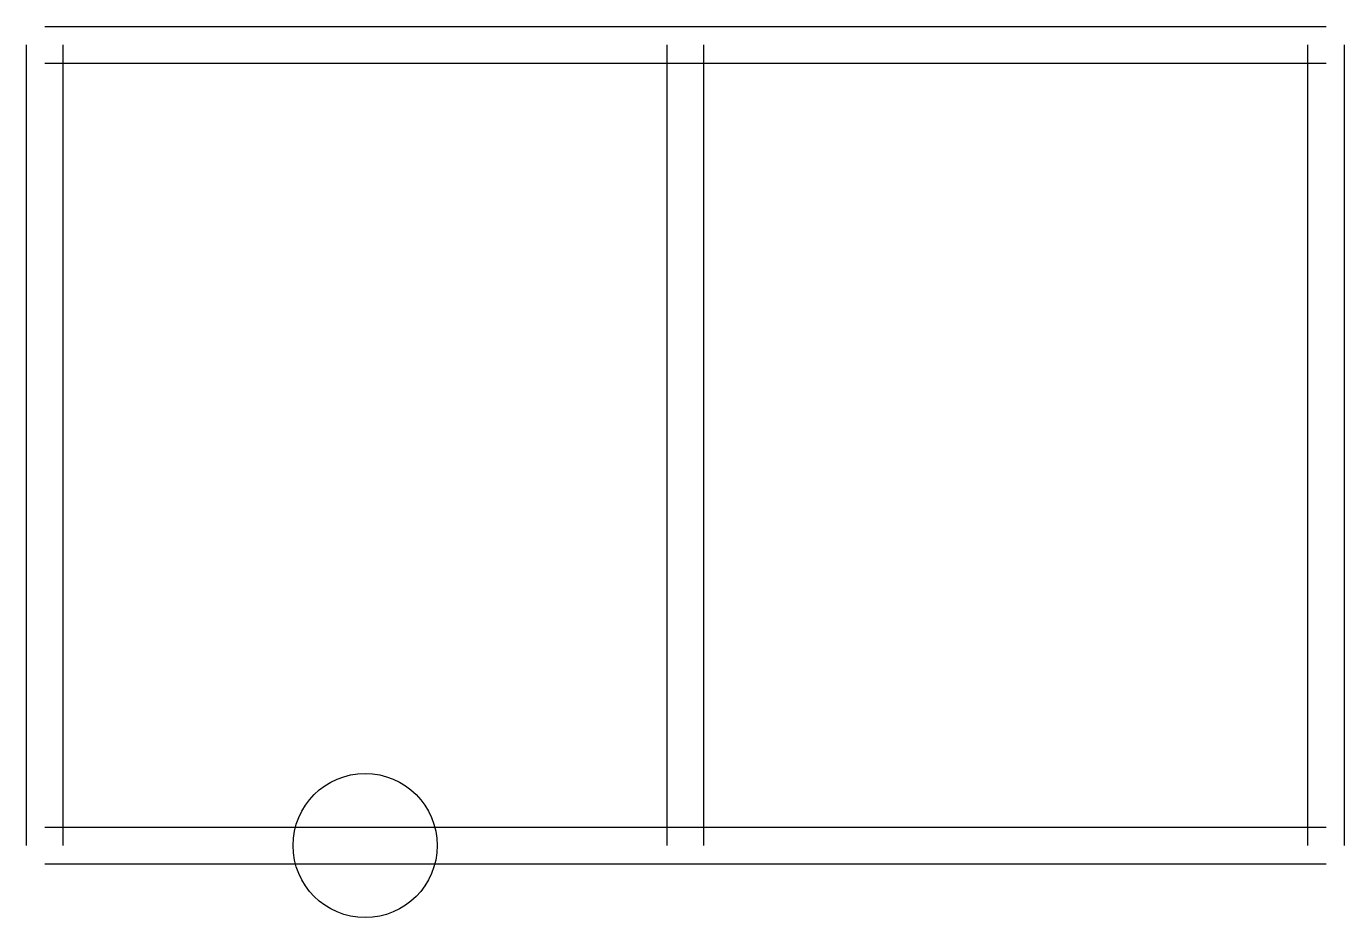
# Model space of a CAD drawing. Header units: metres. Extents: x -115 to 8115, y -450 to 5115.
import ezdxf

# ---------------------------------------------------------------- set-up
doc = ezdxf.new("R2010")
doc.units = ezdxf.units.M
doc.layers.add('DOORS', color=2, linetype='Continuous')
doc.layers.add('WALLS', color=7, linetype='Continuous')

msp = doc.modelspace()

# ---------------------------------------------------------------- linework, layer by layer
at = {"layer": 'DOORS'}
msp.add_circle((2000, 0), 450, dxfattribs=at)
at = {"layer": 'WALLS'}
for p, q in [((0, 5115), (8000, 5115)), ((-115, 0), (-115, 5000)), ((115, 0), (115, 5000)), ((3885, 0), (3885, 5000)), ((4115, 0), (4115, 5000)), ((7885, 0), (7885, 5000)), ((8115, 0), (8115, 5000)), ((0, 4885), (8000, 4885)), ((0, 115), (8000, 115)), ((0, -115), (8000, -115))]:
    msp.add_line(p, q, dxfattribs=at)

doc.saveas('drawing.dxf')
